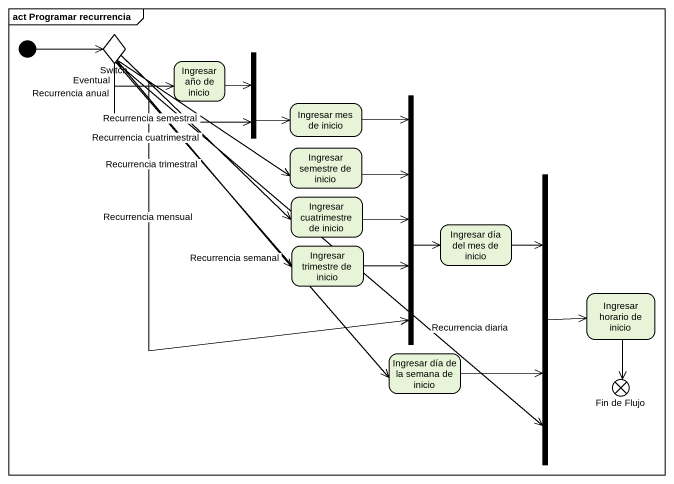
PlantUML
@startuml
mainframe act Programar recurrencia
hide empty description
state Switch <<choice>>
state "Ingresar año de inicio" as Ingresar_año_de_inicio
state fork1 <<join>>
state fork2 <<join>>
state "Ingresar mes de inicio" as Ingresar_mes_de_inicio
state "Ingresar semestre de inicio" as Ingresar_semestre_de_inicio
state fork3 <<join>>
state "Ingresar cuatrimestre de inicio" as Ingresar_cuatrimestre_de
state "Ingresar trimestre de inicio" as Ingresar_trimestre_de_inicio
state "Ingresar día del mes de inicio" as Ingresar_día_del_mes_de
state "Ingresar horario de inicio" as Ingresar_horario_de_inicio
state "Ingresar día de la semana de inicio" as Ingresar_día_de_la_semana
state "Fin de Flujo" as Fin_de_Flujo <<end>>
[*] -right-> Switch
Switch -right-> Ingresar_año_de_inicio : Eventual
Switch -right-> fork1 : Recurrencia anual
Switch -right-> fork2 : Recurrencia mensual
Switch -right-> Ingresar_semestre_de_inicio : Recurrencia semestral
Switch --> fork3 : Recurrencia diaria
Switch --> Ingresar_cuatrimestre_de : Recurrencia cuatrimestral
Switch --> Ingresar_trimestre_de_inicio : Recurrencia trimestral
Switch --> Ingresar_día_de_la_semana : Recurrencia semanal
Ingresar_año_de_inicio -right-> fork1
fork1 -right-> Ingresar_mes_de_inicio
fork2 -right-> Ingresar_día_del_mes_de
Ingresar_mes_de_inicio --> fork2
Ingresar_semestre_de_inicio --> fork2
fork3 -right-> Ingresar_horario_de_inicio
Ingresar_cuatrimestre_de -right-> fork2
Ingresar_trimestre_de_inicio -right-> fork2
Ingresar_día_del_mes_de --> fork3
Ingresar_horario_de_inicio --> Fin_de_Flujo
Ingresar_día_de_la_semana -right-> fork3
@enduml
